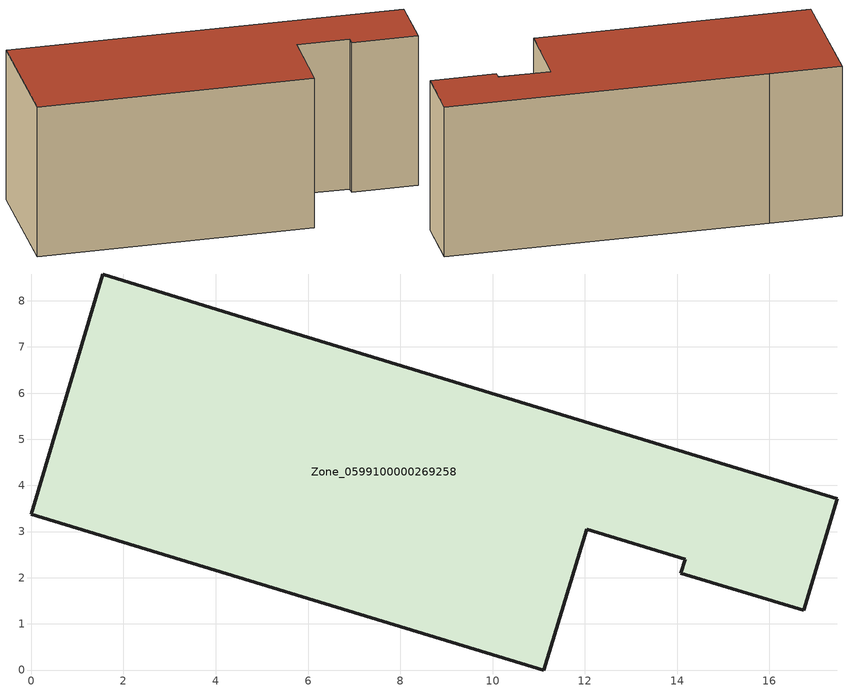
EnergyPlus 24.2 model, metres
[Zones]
Zone_0599100000269258
 floor ground (C_G): 4.46,7.68 17.47,3.71 16.74,1.29 14.08,2.1 14.17,2.4 12.04,3.05 11.11,0 0,3.37 1.56,8.58 z0
 wall outside (C_F): 12.04,3.05 14.17,2.4 14.08,2.1 16.74,1.29 17.47,3.71 4.46,7.68 1.56,8.58 0,3.37 11.11,0 12.04,3.05 z0:6.79
 roof outside (C_R): 4.46,7.68 1.56,8.58 0,3.37 11.11,0 12.04,3.05 14.17,2.4 14.08,2.1 16.74,1.29 17.47,3.71 z6.79
[BUILDING]
Pand.0599100000269258: North Axis=0; Terrain=City; Loads Convergence Tolerance Value=0.04; Temperature Convergence Tolerance Value=0.4; Solar Distribution=FullExterior; Maximum Number of Warmup Days=25; Minimum Number of Warmup Days=1
[Site:Location]
Rotterdam.The.Hague.AP_ZH_NLD Design_Conditions: Latitude=51.96; Longitude=4.45; Time Zone=1; Elevation=-4.5
[SITE:GROUNDTEMPERATURE:BUILDINGSURFACE]
18, 18, 18, 18, 18, 18, 18, 18, 18, 18, 18, 18
[MATERIAL] Thermal Absorptance=0.9; Solar Absorptance=0.7; Visible Absorptance=0.7
Name | Roughness | Thickness | Conductivity | Density | Specific Heat
G.TI.1975-1991 | MediumSmooth | 0.15 | 0.288461 | 540 | 1210
F.TI.1975-1991 | Rough | 0.3 | 0.230769 | 1920 | 840
R.TI.1975-1991 | MediumRough | 0.2 | 0.153846 | 1500 | 1000
[CONSTRUCTION]
C_G: G.TI.1975-1991
C_F: F.TI.1975-1991
C_R: R.TI.1975-1991
[ZONE]
Zone_0599100000269258: Type=1; Multiplier=1; Ceiling Height=Autocalculate; Volume=Autocalculate; Floor Area=autocalculate; Part of Total Floor Area=Yes
[ZONEINFILTRATION:DESIGNFLOWRATE]
Infil_Zone_0599100000269258: Zone or ZoneList or Space or SpaceList=Zone_0599100000269258; Schedule=AlwaysOn; Design Flow Rate Calculation Method=Flow/Area; Flow Rate per Floor Area=0.003; Constant Term Coefficient=1; Temperature Term Coefficient=0; Velocity Term Coefficient=0; Velocity Squared Term Coefficient=0
[HVACTEMPLATE:ZONE:IDEALLOADSAIRSYSTEM]
Zone_0599100000269258: Maximum Heating Supply Air Temperature=50; Minimum Cooling Supply Air Temperature=13; Maximum Heating Supply Air Humidity Ratio=0.0156; Minimum Cooling Supply Air Humidity Ratio=0.0077; Heating Limit=NoLimit; Cooling Limit=NoLimit; Dehumidification Control Type=ConstantSensibleHeatRatio; Cooling Sensible Heat Ratio=0.7; Dehumidification Setpoint=60; Humidification Control Type=None; Humidification Setpoint=30; Outdoor Air Method=None; Outdoor Air Flow Rate per Person=0.00944; Outdoor Air Flow Rate per Zone Floor Area=0; Outdoor Air Flow Rate per Zone=0; Demand Controlled Ventilation Type=None; Outdoor Air Economizer Type=NoEconomizer; Heat Recovery Type=None; Sensible Heat Recovery Effectiveness=0.7; Latent Heat Recovery Effectiveness=0.65
[ZONECONTROL:THERMOSTAT]
ThermostatControl_Zone_0599100000269258: Zone or ZoneList=Zone_0599100000269258; Control Type Schedule=DualSetpointControlType; Control 1=Thermostat_Zone_0599100000269258; Temperature Difference Between Cutout And Setpoint=0
[THERMOSTATSETPOINT:DUALSETPOINT]
Thermostat_Zone_0599100000269258: Heating Setpoint Temperature Schedule=HeatingSetpoint_Zone_0599100000269258; Cooling Setpoint Temperature Schedule=CoolingSetpoint_Zone_0599100000269258
[SCHEDULE:COMPACT]
HeatingSetpoint_Zone_0599100000269258: Through: 12/31, For: AllDays, Until: 24:00, 21
CoolingSetpoint_Zone_0599100000269258: Through: 12/31, For: AllDays, Until: 24:00, 24
DualSetpointControlType: Through: 12/31, For: AllDays, Until: 24:00, 4
AlwaysOn: Through: 12/31, For: AllDays, Until: 24:00, 1
